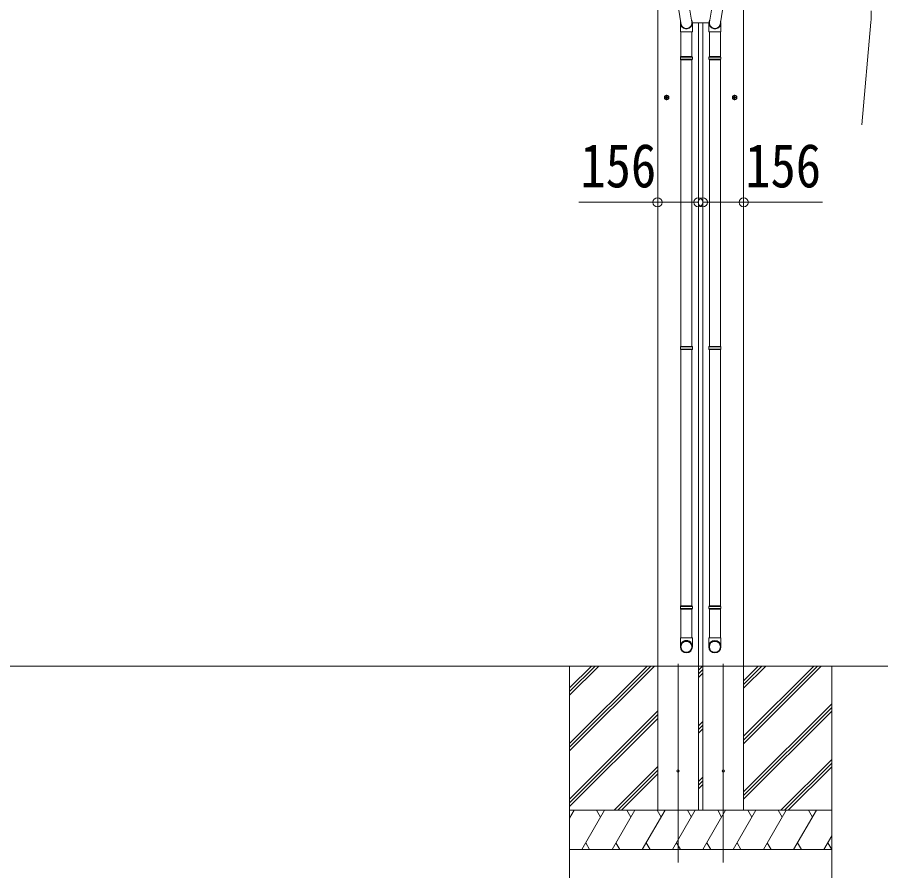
# Model space of a CAD drawing. Units: millimetres at full size. Extents: x -9783 to 33612, y -6828 to 13322.
# Drawn here: x -7337 to -4042, y -4128 to -871 of the extents above; entities that cross this region are included whole.
import ezdxf
from ezdxf.enums import TextEntityAlignment as Align

# ---------------------------------------------------------------- set-up
doc = ezdxf.new("R2010")
doc.units = ezdxf.units.MM
doc.header["$LTSCALE"] = 35
doc.header["$PDMODE"] = 32
doc.header["$PDSIZE"] = 35
for name, color, linetype, lineweight in [('0-0_0', 7, 'Continuous', 9), ('0-1_本体', 4, 'Continuous', 9), ('0-2_部品', 7, 'Continuous', 9), ('0-7_合掌部品', 3, 'Continuous', 9), ('0-8_PARTS2', 2, 'Continuous', 9), ('0-A_寸法', 6, 'Continuous', 9)]:
    doc.layers.add(name, color=color, linetype=linetype, lineweight=lineweight)
doc.styles.add('ＭＳ ゴシック', font='')
doc.styles.get('ＭＳ ゴシック').set_extended_font_data('MS Gothic')

msp = doc.modelspace()

# ---------------------------------------------------------------- linework, layer by layer
at = {"layer": '0-0_0'}
for p, q in [((-7732.96, -3347.29), (-1726.29, -3347.29)), ((-5228.98, -3347.29), (-5228.98, -4047.29)), ((-5228.98, -3642.62), (-4933.66, -3347.29)), ((-5228.98, -3656.76), (-4919.51, -3347.29)), ((-5228.98, -3670.9), (-4905.37, -3347.29)), ((-5228.98, -3430.49), (-5145.79, -3347.29)), ((-5228.98, -3444.63), (-5131.65, -3347.29)), ((-5228.98, -3458.77), (-5117.5, -3347.29)), ((-4737.73, -3347.29), (-4720.71, -3347.29)), ((-4737.26, -3363.03), (-4721.52, -3347.29)), ((-4565.21, -3643.53), (-4268.97, -3347.29)), ((-4565.21, -3615.24), (-4297.25, -3347.29)), ((-4565.21, -3629.39), (-4283.11, -3347.29)), ((-4565.21, -3431.4), (-4481.1, -3347.29)), ((-4565.21, -3417.26), (-4495.24, -3347.29)), ((-4565.21, -3403.11), (-4509.39, -3347.29)), ((-4228.98, -3347.29), (-4228.98, -4047.29)), ((-4737.26, -3377.17), (-4720.71, -3360.62)), ((-4737.26, -3391.31), (-4720.71, -3374.77)), ((-4565.21, -3827.38), (-4228.98, -3491.15)), ((-5228.98, -3854.75), (-4892.76, -3518.53)), ((-4565.21, -3841.52), (-4228.98, -3505.29)), ((-4565.21, -3855.66), (-4228.98, -3519.44)), ((-5228.98, -3868.89), (-4892.76, -3532.67)), ((-5228.98, -3883.03), (-4892.76, -3546.81)), ((-4737.26, -3575.16), (-4720.71, -3558.61)), ((-4737.26, -3589.3), (-4720.71, -3572.75)), ((-4737.26, -3603.44), (-4720.71, -3586.9)), ((-4422.99, -3897.29), (-4228.98, -3703.28)), ((-4408.85, -3897.29), (-4228.98, -3717.43)), ((-5059.39, -3897.29), (-4892.76, -3730.66)), ((-5045.25, -3897.29), (-4892.76, -3744.8)), ((-4394.71, -3897.29), (-4228.98, -3731.57)), ((-5031.11, -3897.29), (-4892.76, -3758.94)), ((-4737.26, -3787.29), (-4720.71, -3770.74)), ((-4737.26, -3801.43), (-4720.71, -3784.89)), ((-4737.26, -3815.58), (-4720.71, -3799.03)), ((-4228.98, -3897.29), (-5228.98, -3897.29)), ((-5228.98, -3927.53), (-5211.53, -3897.29)), ((-5226.53, -3923.27), (-5228.98, -3919.02)), ((-5182.66, -4047.29), (-5096.06, -3897.29)), ((-5111.06, -3923.27), (-5126.06, -3897.29)), ((-5067.19, -4047.29), (-4980.59, -3897.29)), ((-4995.59, -3923.27), (-5010.59, -3897.29)), ((-4951.72, -4047.29), (-4865.12, -3897.29)), ((-4880.12, -3923.27), (-4895.12, -3897.29)), ((-4836.25, -4047.29), (-4749.65, -3897.29)), ((-4764.65, -3923.27), (-4779.65, -3897.29)), ((-4720.78, -4047.29), (-4634.18, -3897.29)), ((-4649.18, -3923.27), (-4664.18, -3897.29)), ((-4605.31, -4047.29), (-4518.71, -3897.29)), ((-4533.71, -3923.27), (-4548.71, -3897.29)), ((-4489.84, -4047.29), (-4403.23, -3897.29)), ((-4433.24, -3897.29), (-4418.24, -3923.27)), ((-4374.37, -4047.29), (-4287.76, -3897.29)), ((-4302.77, -3923.27), (-4317.77, -3897.29)), ((-4258.9, -4047.29), (-4228.98, -3995.48)), ((-5228.98, -4047.29), (-4228.98, -4047.29)), ((-5167.66, -4021.31), (-5152.66, -4047.29)), ((-5052.19, -4021.31), (-5037.19, -4047.29)), ((-4936.72, -4021.31), (-4921.72, -4047.29)), ((-4821.25, -4021.31), (-4806.25, -4047.29)), ((-4705.78, -4021.31), (-4690.78, -4047.29)), ((-4590.31, -4021.31), (-4575.31, -4047.29)), ((-4474.84, -4021.31), (-4459.84, -4047.29)), ((-4359.37, -4021.31), (-4344.37, -4047.29)), ((-4243.9, -4021.31), (-4228.98, -4047.29))]:
    msp.add_line(p, q, dxfattribs=at)
at = {"layer": '0-1_本体'}
for p, q in [((-4892.99, -717.29), (-4892.99, -3897.29)), ((-4565.44, -717.29), (-4565.44, -3897.29)), ((-4737.49, -892.41), (-4737.49, -3897.29)), ((-4720.94, -892.41), (-4720.94, -3897.29))]:
    msp.add_line(p, q, dxfattribs=at)
at = {"layer": '0-1_本体', "color": 6}
for p, q in [((-4893.73, -1577.47), (-4737.73, -1577.47)), ((-4564.71, -1577.47), (-4720.71, -1577.47))]:
    msp.add_line(p, q, dxfattribs=at)
at = {"layer": '0-2_部品'}
for p, q in [((-4778.56, -794.02), (-4762.64, -890.19)), ((-4679.88, -794.02), (-4695.79, -890.19)), ((-4814.08, -835.92), (-4803.35, -899.51)), ((-4644.36, -835.92), (-4655.09, -899.51)), ((-4806.49, -892.69), (-4806.49, -927.35)), ((-4760.49, -927.35), (-4760.49, -893)), ((-4697.94, -927.35), (-4697.94, -893)), ((-4651.94, -892.69), (-4651.94, -927.35)), ((-4806.49, -927.35), (-4760.49, -927.35)), ((-4804.49, -927.35), (-4804.49, -1021.35)), ((-4762.49, -927.35), (-4762.49, -1021.35)), ((-4651.94, -927.35), (-4697.94, -927.35)), ((-4695.94, -927.35), (-4695.94, -1021.35)), ((-4653.94, -927.35), (-4653.94, -1021.35)), ((-4806.49, -1023.35), (-4805.49, -1021.35)), ((-4806.49, -1023.35), (-4760.49, -1023.35)), ((-4806.49, -1023.35), (-4806.49, -1031.35)), ((-4806.49, -1031.35), (-4760.49, -1031.35)), ((-4806.49, -1031.35), (-4805.49, -1033.35)), ((-4805.49, -1021.35), (-4761.49, -1021.35)), ((-4805.49, -1033.35), (-4761.49, -1033.35)), ((-4804.49, -1033.35), (-4804.49, -2127.54)), ((-4762.49, -1033.35), (-4762.49, -2127.54)), ((-4760.49, -1023.35), (-4761.49, -1021.35)), ((-4697.94, -1023.35), (-4696.94, -1021.35)), ((-4651.94, -1023.35), (-4697.94, -1023.35)), ((-4651.94, -1031.35), (-4697.94, -1031.35)), ((-4652.94, -1021.35), (-4696.94, -1021.35)), ((-4652.94, -1033.35), (-4696.94, -1033.35)), ((-4695.94, -1033.35), (-4695.94, -2127.54)), ((-4653.94, -1033.35), (-4653.94, -2127.54)), ((-4651.94, -1023.35), (-4652.94, -1021.35)), ((-4651.94, -1031.35), (-4652.94, -1033.35)), ((-4651.94, -1023.35), (-4651.94, -1031.35)), ((-4868.99, -1177.41), (-4848.99, -1177.41)), ((-4865.49, -1173.66), (-4858.99, -1169.91)), ((-4858.99, -1187.41), (-4858.99, -1167.41)), ((-4858.99, -1169.91), (-4852.49, -1173.66)), ((-4852.49, -1181.16), (-4858.99, -1184.92)), ((-4852.49, -1173.66), (-4852.49, -1181.16)), ((-4589.44, -1177.41), (-4609.44, -1177.41)), ((-4599.44, -1169.91), (-4605.94, -1173.66)), ((-4605.94, -1173.66), (-4605.94, -1181.16)), ((-4605.94, -1181.16), (-4599.44, -1184.92)), ((-4599.44, -1187.41), (-4599.44, -1167.41)), ((-4592.94, -1173.66), (-4599.44, -1169.91)), ((-4806.49, -2129.54), (-4805.49, -2127.54)), ((-4806.49, -2129.54), (-4760.49, -2129.54)), ((-4806.49, -2129.54), (-4806.49, -2137.54)), ((-4806.49, -2137.54), (-4760.49, -2137.54)), ((-4806.49, -2137.54), (-4805.49, -2139.54)), ((-4805.49, -2127.54), (-4761.49, -2127.54)), ((-4805.49, -2139.54), (-4761.49, -2139.54)), ((-4804.49, -2139.54), (-4804.49, -3117.72)), ((-4762.49, -2139.54), (-4762.49, -3117.72)), ((-4760.49, -2129.54), (-4761.49, -2127.54)), ((-4697.94, -2129.54), (-4696.94, -2127.54)), ((-4651.94, -2129.54), (-4697.94, -2129.54)), ((-4651.94, -2137.54), (-4697.94, -2137.54)), ((-4652.94, -2127.54), (-4696.94, -2127.54)), ((-4652.94, -2139.54), (-4696.94, -2139.54)), ((-4695.94, -2139.54), (-4695.94, -3117.72)), ((-4653.94, -2139.54), (-4653.94, -3117.72)), ((-4651.94, -2129.54), (-4652.94, -2127.54)), ((-4651.94, -2137.54), (-4652.94, -2139.54)), ((-4651.94, -2129.54), (-4651.94, -2137.54)), ((-4806.49, -3119.72), (-4805.49, -3117.72)), ((-4806.49, -3119.72), (-4760.49, -3119.72)), ((-4806.49, -3119.72), (-4806.49, -3127.72)), ((-4806.49, -3127.72), (-4760.49, -3127.72)), ((-4806.49, -3127.72), (-4805.49, -3129.72)), ((-4805.49, -3117.72), (-4761.49, -3117.72)), ((-4805.49, -3129.72), (-4761.49, -3129.72)), ((-4804.49, -3129.72), (-4804.49, -3239.72)), ((-4762.49, -3129.72), (-4762.49, -3239.72)), ((-4760.49, -3119.72), (-4761.49, -3117.72)), ((-4697.94, -3119.72), (-4696.94, -3117.72)), ((-4651.94, -3119.72), (-4697.94, -3119.72)), ((-4651.94, -3127.72), (-4697.94, -3127.72)), ((-4652.94, -3117.72), (-4696.94, -3117.72)), ((-4652.94, -3129.72), (-4696.94, -3129.72)), ((-4695.94, -3129.72), (-4695.94, -3239.72)), ((-4653.94, -3129.72), (-4653.94, -3239.72)), ((-4651.94, -3119.72), (-4652.94, -3117.72)), ((-4651.94, -3127.72), (-4652.94, -3129.72)), ((-4651.94, -3119.72), (-4651.94, -3127.72)), ((-4806.49, -3273.87), (-4806.49, -3239.72)), ((-4806.49, -3239.72), (-4760.49, -3239.72)), ((-4760.49, -3273.87), (-4760.49, -3239.72)), ((-4697.94, -3273.87), (-4697.94, -3239.72)), ((-4651.94, -3239.72), (-4697.94, -3239.72)), ((-4651.94, -3273.87), (-4651.94, -3239.72))]:
    msp.add_line(p, q, dxfattribs=at)
for points in [[(-4760.49, -1023.35), (-4760.49, -1031.35), (-4761.49, -1033.35)], [(-4697.94, -1023.35), (-4697.94, -1031.35), (-4696.94, -1033.35)], [(-4858.99, -1184.92), (-4865.49, -1181.16), (-4865.49, -1173.66)], [(-4599.44, -1184.92), (-4592.94, -1181.16), (-4592.94, -1173.66)], [(-4760.49, -2129.54), (-4760.49, -2137.54), (-4761.49, -2139.54)], [(-4697.94, -2129.54), (-4697.94, -2137.54), (-4696.94, -2139.54)], [(-4760.49, -3119.72), (-4760.49, -3127.72), (-4761.49, -3129.72)], [(-4697.94, -3119.72), (-4697.94, -3127.72), (-4696.94, -3129.72)]]:
    msp.add_lwpolyline(points, dxfattribs=at)
for centre, radius in [((-4858.99, -1177.41), 8.5), ((-4858.99, -1177.41), 7.7), ((-4858.99, -1177.41), 6.5), ((-4599.44, -1177.41), 8.5), ((-4599.44, -1177.41), 7.7), ((-4599.44, -1177.41), 6.5), ((-4815.24, -3747.29), 4.5), ((-4643.19, -3747.29), 4.5)]:
    msp.add_circle(centre, radius, dxfattribs=at)
for centre, start, end in [((-4790.49, -893), 0, 2.54858), ((-4667.94, -893), 177.45142, 180)]:
    msp.add_arc(centre, 30, start, end, dxfattribs=at)
for centre, major_axis, ratio, start_param, end_param in [((-4783.49, -892.69), (-23, 0), 0.996195, 6.0000678, 10.0103449), ((-4783.49, -892.69), (-21, 0), 0.996195, 0.3319459, 3.3482706), ((-4674.94, -892.69), (23, 0), 0.996195, 2.5560258, 6.5663028), ((-4674.94, -892.69), (21, 0), 0.996195, 2.9349147, 5.9512394), ((-4783.49, -3272.12), (23, 0), 0.996195, 6.2831853, 9.424778), ((-4783.49, -3273.87), (23, 0), 0.996195, 6.2831853, 9.424778), ((-4674.94, -3272.12), (-23, 0), 0.996195, 3.1415927, 6.2831853), ((-4674.94, -3273.87), (-23, 0), 0.996195, 3.1415927, 6.2831853), ((-4783.49, -3273.87), (0, -23.43), 0.981806, 4.712389, 7.8539816), ((-4674.94, -3273.87), (0, -23.43), 0.981806, 4.712389, 7.8539816)]:
    msp.add_ellipse(centre, major_axis=major_axis, ratio=ratio, start_param=start_param, end_param=end_param, dxfattribs=at)
for centre, major_axis in [((-4783.49, -3273.87), (-21, 0)), ((-4674.94, -3273.87), (21, 0))]:
    msp.add_ellipse(centre, major_axis=major_axis, ratio=0.996195, dxfattribs=at)
at = {"layer": '0-7_合掌部品'}
msp.add_line((-4760.73, -892.41), (-4697.7, -892.41), dxfattribs=at)
at = {"layer": '0-8_PARTS2'}
for p, q in [((-4815.48, -3338.08), (-4815.48, -4097.29)), ((-4642.96, -3338.08), (-4642.96, -4097.29))]:
    msp.add_line(p, q, dxfattribs=at)
at = {"layer": '0-A_寸法'}
for p, q in [((-4079.99, -889.75), (-4114.35, -1282.25)), ((-4893.73, -1577.47), (-5193.73, -1577.47)), ((-4564.71, -1577.47), (-4264.71, -1577.47)), ((-5228.98, -4343.68), (-5228.98, -4047.29)), ((-5228.98, -4103.7), (-5228.98, -4047.29)), ((-4228.98, -4343.68), (-4228.98, -4047.29))]:
    msp.add_line(p, q, dxfattribs=at)
msp.add_arc((-4564.99, -847.29), 486.86, 354.99678, 0, dxfattribs=at)
for p in [(-4893.73, -1577.47), (-4737.73, -1577.47), (-4720.71, -1577.47), (-4564.71, -1577.47)]:
    msp.add_point(p, dxfattribs=at)

# ---------------------------------------------------------------- texts
at = {"layer": '0-A_寸法', "color": 7, "style": 'ＭＳ ゴシック', "width": 0.85}
for p in [(-5188.1, -1570.47), (-4559.09, -1570.47)]:
    msp.add_text('156', height=166.8, dxfattribs=at).set_placement(p, align=Align.BOTTOM_LEFT)

doc.saveas('drawing.dxf')
